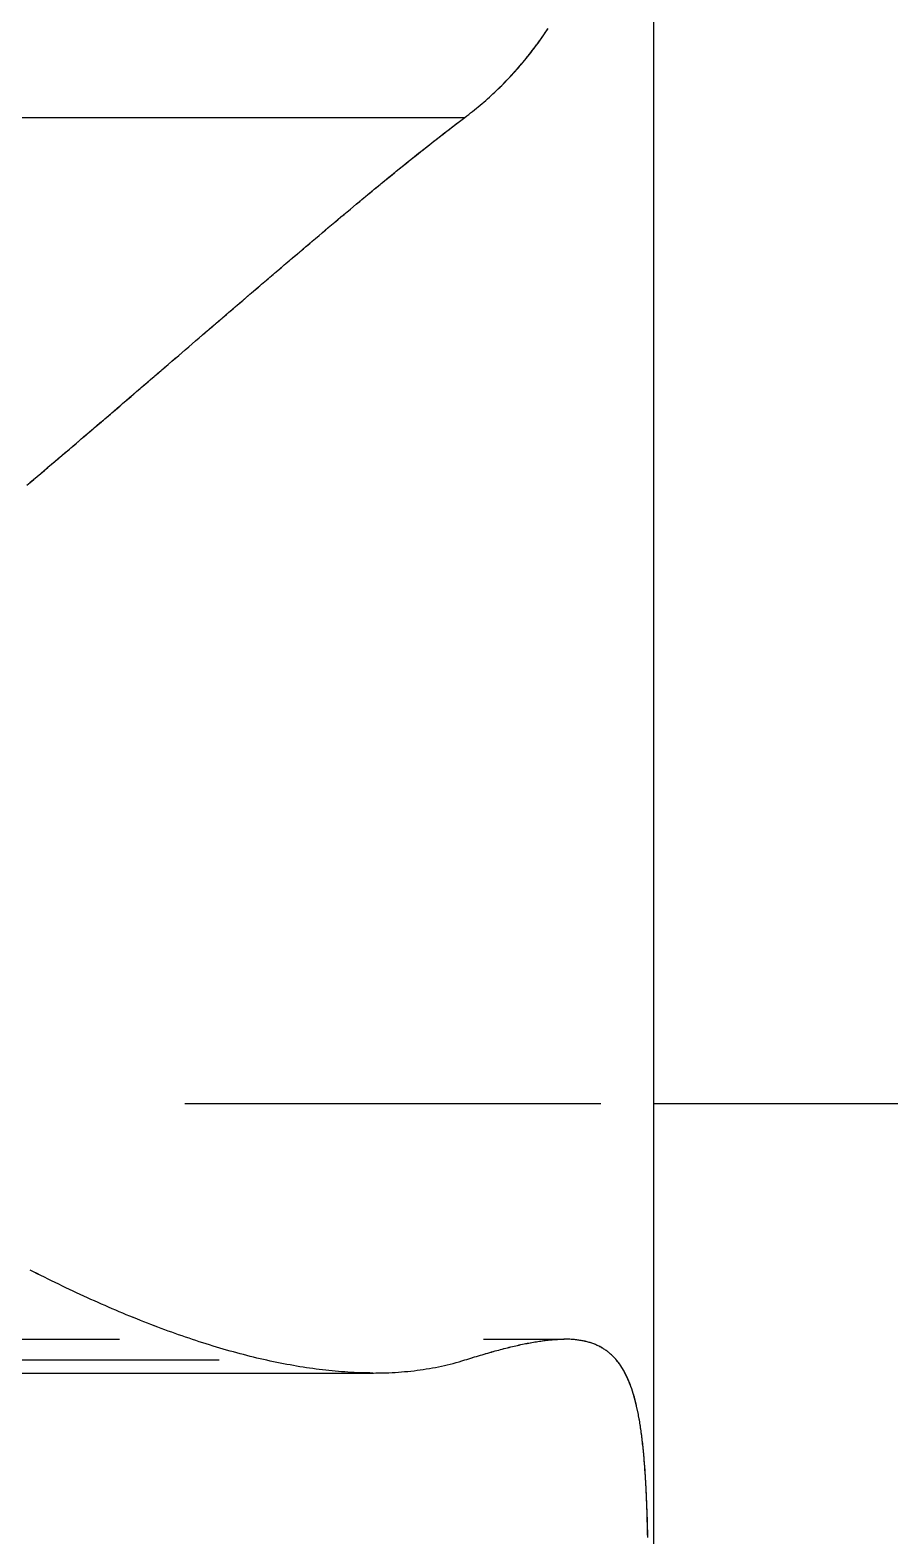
# Model space of a CAD drawing. Extents: x -11 to 23.5, y -3.8 to 3.8.
# Drawn here: x 13.201 to 14.028, y -2.041 to -0.593 of the extents above; entities that cross this region are included whole.
import ezdxf

# ---------------------------------------------------------------- set-up
doc = ezdxf.new("R2010")
doc.units = 0
doc.linetypes.add('PHL_CENTER', pattern=[0.75, 0.4, -0.35])
doc.linetypes.add('PHL_THICK', pattern=[0])
doc.layers.add('PROJECTION', color=7, linetype='CONTINUOUS')

msp = doc.modelspace()

# ---------------------------------------------------------------- linework, layer by layer
at = {"layer": 'PROJECTION', "color": 7, "linetype": 'PHL_THICK'}
for p, q in [((13.801, -2.682202), (13.801, 2.85)), ((13.697724, -0.594038), (13.69904, -0.592055)), ((13.686798, -0.609483), (13.688203, -0.607593)), ((13.688203, -0.607593), (13.689596, -0.605692)), ((13.689596, -0.605692), (13.690979, -0.603779)), ((13.690979, -0.603779), (13.69235, -0.601855)), ((13.69235, -0.601855), (13.69371, -0.599918)), ((13.69371, -0.599918), (13.69506, -0.59797)), ((13.69506, -0.59797), (13.696398, -0.59601)), ((13.696398, -0.59601), (13.697724, -0.594038)), ((13.675151, -0.624183), (13.676647, -0.622385)), ((13.676647, -0.622385), (13.678131, -0.620577)), ((13.678131, -0.620577), (13.679604, -0.618757)), ((13.679604, -0.618757), (13.681066, -0.616925)), ((13.681066, -0.616925), (13.682515, -0.615082)), ((13.682515, -0.615082), (13.683954, -0.613227)), ((13.683954, -0.613227), (13.685382, -0.611361)), ((13.685382, -0.611361), (13.686798, -0.609483)), ((13.662769, -0.638151), (13.664358, -0.636445)), ((13.664358, -0.636445), (13.665935, -0.634727)), ((13.665935, -0.634727), (13.6675, -0.632998)), ((13.6675, -0.632998), (13.669053, -0.631258)), ((13.669053, -0.631258), (13.670595, -0.629506)), ((13.670595, -0.629506), (13.672125, -0.627743)), ((13.672125, -0.627743), (13.673644, -0.625968)), ((13.673644, -0.625968), (13.675151, -0.624183)), ((13.649636, -0.651403), (13.65132, -0.649785)), ((13.65132, -0.649785), (13.65299, -0.648156)), ((13.65299, -0.648156), (13.65465, -0.646517)), ((13.65465, -0.646517), (13.656298, -0.644866)), ((13.656298, -0.644866), (13.657933, -0.643204)), ((13.657933, -0.643204), (13.659557, -0.641531)), ((13.659557, -0.641531), (13.661169, -0.639847)), ((13.661169, -0.639847), (13.662769, -0.638151)), ((13.63214, -0.666978), (13.633945, -0.66547)), ((13.633945, -0.66547), (13.635736, -0.66395)), ((13.635736, -0.66395), (13.637516, -0.66242)), ((13.637516, -0.66242), (13.639284, -0.660878)), ((13.639284, -0.660878), (13.64104, -0.659326)), ((13.64104, -0.659326), (13.642783, -0.657763)), ((13.642783, -0.657763), (13.644514, -0.65619)), ((13.644514, -0.65619), (13.646234, -0.654605)), ((13.646234, -0.654605), (13.647941, -0.653009)), ((13.647941, -0.653009), (13.649636, -0.651403)), ((0.982837, -0.677241), (13.619163, -0.677241)), ((13.614049, -0.681108), (13.616611, -0.679166)), ((13.616611, -0.679166), (13.619163, -0.677241)), ((13.619163, -0.677241), (13.621054, -0.675807)), ((13.621054, -0.675807), (13.622932, -0.674362)), ((13.622932, -0.674362), (13.624799, -0.672906)), ((13.624799, -0.672906), (13.626653, -0.67144)), ((13.626653, -0.67144), (13.628494, -0.669964)), ((13.628494, -0.669964), (13.630323, -0.668476)), ((13.630323, -0.668476), (13.63214, -0.666978)), ((13.595779, -0.695162), (13.598424, -0.693106)), ((13.598424, -0.693106), (13.601056, -0.691066)), ((13.601056, -0.691066), (13.603678, -0.689043)), ((13.603678, -0.689043), (13.606288, -0.687035)), ((13.606288, -0.687035), (13.608887, -0.685043)), ((13.608887, -0.685043), (13.611473, -0.683067)), ((13.611473, -0.683067), (13.614049, -0.681108)), ((13.576966, -0.709971), (13.579685, -0.707812)), ((13.579685, -0.707812), (13.582395, -0.705666)), ((13.582395, -0.705666), (13.585093, -0.703536)), ((13.585093, -0.703536), (13.587781, -0.70142)), ((13.587781, -0.70142), (13.590458, -0.699319)), ((13.590458, -0.699319), (13.593124, -0.697232)), ((13.593124, -0.697232), (13.595779, -0.695162)), ((13.557646, -0.725474), (13.560435, -0.723219)), ((13.560435, -0.723219), (13.563215, -0.720978)), ((13.563215, -0.720978), (13.565986, -0.718749)), ((13.565986, -0.718749), (13.568746, -0.716534)), ((13.568746, -0.716534), (13.571496, -0.714333)), ((13.571496, -0.714333), (13.574236, -0.712145)), ((13.574236, -0.712145), (13.576966, -0.709971)), ((13.540711, -0.739267), (13.543556, -0.736938)), ((13.543556, -0.736938), (13.546392, -0.73462)), ((13.546392, -0.73462), (13.54922, -0.732315)), ((13.54922, -0.732315), (13.552038, -0.730022)), ((13.552038, -0.730022), (13.554847, -0.727742)), ((13.554847, -0.727742), (13.557646, -0.725474)), ((13.523457, -0.753483), (13.526354, -0.751086)), ((13.526354, -0.751086), (13.529243, -0.7487)), ((13.529243, -0.7487), (13.532123, -0.746325)), ((13.532123, -0.746325), (13.534994, -0.743961)), ((13.534994, -0.743961), (13.537857, -0.741608)), ((13.537857, -0.741608), (13.540711, -0.739267)), ((13.505905, -0.768084), (13.50885, -0.765625)), ((13.50885, -0.765625), (13.511786, -0.763177)), ((13.511786, -0.763177), (13.514716, -0.760738)), ((13.514716, -0.760738), (13.517637, -0.758309)), ((13.517637, -0.758309), (13.520551, -0.755891)), ((13.520551, -0.755891), (13.523457, -0.753483)), ((13.488081, -0.783029), (13.49107, -0.780516)), ((13.49107, -0.780516), (13.494051, -0.778012)), ((13.494051, -0.778012), (13.497025, -0.775516)), ((13.497025, -0.775516), (13.499992, -0.773029)), ((13.499992, -0.773029), (13.502953, -0.770552)), ((13.502953, -0.770552), (13.505905, -0.768084)), ((13.470008, -0.79828), (13.473037, -0.795718)), ((13.473037, -0.795718), (13.476059, -0.793164)), ((13.476059, -0.793164), (13.479074, -0.790619)), ((13.479074, -0.790619), (13.482083, -0.788081)), ((13.482083, -0.788081), (13.485085, -0.785551)), ((13.485085, -0.785551), (13.488081, -0.783029)), ((13.454766, -0.811202), (13.457828, -0.808602)), ((13.457828, -0.808602), (13.460882, -0.80601)), ((13.460882, -0.80601), (13.463931, -0.803426)), ((13.463931, -0.803426), (13.466973, -0.800849)), ((13.466973, -0.800849), (13.470008, -0.79828)), ((13.436265, -0.826948), (13.439363, -0.824306)), ((13.439363, -0.824306), (13.442456, -0.821671)), ((13.442456, -0.821671), (13.445543, -0.819044)), ((13.445543, -0.819044), (13.448624, -0.816423)), ((13.448624, -0.816423), (13.451698, -0.813809)), ((13.451698, -0.813809), (13.454766, -0.811202)), ((13.420681, -0.840253), (13.423809, -0.837579)), ((13.423809, -0.837579), (13.426932, -0.834912)), ((13.426932, -0.834912), (13.430049, -0.832251)), ((13.430049, -0.832251), (13.43316, -0.829596)), ((13.43316, -0.829596), (13.436265, -0.826948)), ((13.401793, -0.85642), (13.404955, -0.853711)), ((13.404955, -0.853711), (13.408111, -0.851008)), ((13.408111, -0.851008), (13.411262, -0.84831)), ((13.411262, -0.84831), (13.414407, -0.845619)), ((13.414407, -0.845619), (13.417547, -0.842933)), ((13.417547, -0.842933), (13.420681, -0.840253)), ((13.385906, -0.870043), (13.389093, -0.867308)), ((13.389093, -0.867308), (13.392277, -0.864578)), ((13.392277, -0.864578), (13.395453, -0.861854)), ((13.395453, -0.861854), (13.398626, -0.859134)), ((13.398626, -0.859134), (13.401793, -0.85642)), ((13.369894, -0.88379), (13.373106, -0.881032)), ((13.373106, -0.881032), (13.376313, -0.878277)), ((13.376313, -0.878277), (13.379516, -0.875528)), ((13.379516, -0.875528), (13.382713, -0.872783)), ((13.382713, -0.872783), (13.385906, -0.870043)), ((13.353765, -0.897647), (13.356999, -0.894867)), ((13.356999, -0.894867), (13.36023, -0.892092)), ((13.36023, -0.892092), (13.363456, -0.88932)), ((13.363456, -0.88932), (13.366677, -0.886553)), ((13.366677, -0.886553), (13.369894, -0.88379)), ((13.334266, -0.914401), (13.337526, -0.9116)), ((13.337526, -0.9116), (13.340782, -0.908802)), ((13.340782, -0.908802), (13.344034, -0.906008)), ((13.344034, -0.906008), (13.347282, -0.903217)), ((13.347282, -0.903217), (13.350526, -0.90043)), ((13.350526, -0.90043), (13.353765, -0.897647)), ((13.317906, -0.928453), (13.321186, -0.925637)), ((13.321186, -0.925637), (13.324462, -0.922823)), ((13.324462, -0.922823), (13.327734, -0.920013)), ((13.327734, -0.920013), (13.331002, -0.917206)), ((13.331002, -0.917206), (13.334266, -0.914401)), ((13.301455, -0.942571), (13.304752, -0.939743)), ((13.304752, -0.939743), (13.308046, -0.936917)), ((13.308046, -0.936917), (13.311337, -0.934093)), ((13.311337, -0.934093), (13.314624, -0.931272)), ((13.314624, -0.931272), (13.317906, -0.928453)), ((13.28492, -0.956744), (13.288234, -0.953906)), ((13.288234, -0.953906), (13.291544, -0.951069)), ((13.291544, -0.951069), (13.294851, -0.948235)), ((13.294851, -0.948235), (13.298155, -0.945402)), ((13.298155, -0.945402), (13.301455, -0.942571)), ((13.268309, -0.970957), (13.271637, -0.968112)), ((13.271637, -0.968112), (13.274961, -0.965268)), ((13.274961, -0.965268), (13.278284, -0.962425)), ((13.278284, -0.962425), (13.281604, -0.959584)), ((13.281604, -0.959584), (13.28492, -0.956744)), ((13.251629, -0.985197), (13.25497, -0.982347)), ((13.25497, -0.982347), (13.258308, -0.979498)), ((13.258308, -0.979498), (13.261644, -0.97665)), ((13.261644, -0.97665), (13.264977, -0.973803)), ((13.264977, -0.973803), (13.268309, -0.970957)), ((13.234887, -0.999452), (13.238241, -0.9966)), ((13.238241, -0.9966), (13.241591, -0.993748)), ((13.241591, -0.993748), (13.24494, -0.990897)), ((13.24494, -0.990897), (13.248285, -0.988047)), ((13.248285, -0.988047), (13.251629, -0.985197)), ((13.218076, -1.013724), (13.221444, -1.010869)), ((13.221444, -1.010869), (13.224809, -1.008013)), ((13.224809, -1.008013), (13.228171, -1.005159)), ((13.228171, -1.005159), (13.231531, -1.002305)), ((13.231531, -1.002305), (13.234887, -0.999452)), ((13.201196, -1.028008), (13.204577, -1.025151)), ((13.204577, -1.025151), (13.207956, -1.022294)), ((13.207956, -1.022294), (13.211332, -1.019437)), ((13.211332, -1.019437), (13.214705, -1.01658)), ((13.214705, -1.01658), (13.218076, -1.013724)), ((13.197812, -1.030865), (13.201196, -1.028008)), ((13.801, -1.625), (19.821091, -1.625)), ((13.204487, -1.786914), (13.20102, -1.785151)), ((13.207951, -1.788664), (13.204487, -1.786914)), ((13.211412, -1.790402), (13.207951, -1.788664)), ((13.214871, -1.792127), (13.211412, -1.790402)), ((13.218328, -1.793839), (13.214871, -1.792127)), ((13.221782, -1.795538), (13.218328, -1.793839)), ((13.225233, -1.797224), (13.221782, -1.795538)), ((13.228682, -1.798897), (13.225233, -1.797224)), ((13.232127, -1.800557), (13.228682, -1.798897)), ((13.23557, -1.802204), (13.232127, -1.800557)), ((13.23901, -1.803837), (13.23557, -1.802204)), ((13.242448, -1.805457), (13.23901, -1.803837)), ((13.245882, -1.807063), (13.242448, -1.805457)), ((13.249313, -1.808655), (13.245882, -1.807063)), ((13.252741, -1.810234), (13.249313, -1.808655)), ((13.256166, -1.811799), (13.252741, -1.810234)), ((13.259588, -1.81335), (13.256166, -1.811799)), ((13.263007, -1.814888), (13.259588, -1.81335)), ((13.266422, -1.816411), (13.263007, -1.814888)), ((13.269835, -1.81792), (13.266422, -1.816411)), ((13.273244, -1.819415), (13.269835, -1.81792)), ((13.276649, -1.820895), (13.273244, -1.819415)), ((13.280051, -1.822361), (13.276649, -1.820895)), ((13.283449, -1.823812), (13.280051, -1.822361)), ((13.286844, -1.825249), (13.283449, -1.823812)), ((13.290236, -1.826672), (13.286844, -1.825249)), ((13.293624, -1.828079), (13.290236, -1.826672)), ((13.297008, -1.829472), (13.293624, -1.828079)), ((13.300388, -1.83085), (13.297008, -1.829472)), ((13.303764, -1.832212), (13.300388, -1.83085)), ((13.307137, -1.83356), (13.303764, -1.832212)), ((13.310506, -1.834892), (13.307137, -1.83356)), ((13.31387, -1.836209), (13.310506, -1.834892)), ((13.317231, -1.837511), (13.31387, -1.836209)), ((13.320588, -1.838797), (13.317231, -1.837511)), ((13.323941, -1.840068), (13.320588, -1.838797)), ((13.32729, -1.841323), (13.323941, -1.840068)), ((13.330634, -1.842562), (13.32729, -1.841323)), ((13.333975, -1.843785), (13.330634, -1.842562)), ((13.337311, -1.844993), (13.333975, -1.843785)), ((13.340642, -1.846184), (13.337311, -1.844993)), ((13.343969, -1.84736), (13.340642, -1.846184)), ((13.347293, -1.848519), (13.343969, -1.84736)), ((13.350612, -1.849663), (13.347293, -1.848519)), ((13.353928, -1.85079), (13.350612, -1.849663)), ((13.357239, -1.851901), (13.353928, -1.85079)), ((13.360546, -1.852995), (13.357239, -1.851901)), ((13.696473, -1.852858), (13.697833, -1.852697)), ((13.697833, -1.852697), (13.699182, -1.852548)), ((13.699182, -1.852548), (13.70052, -1.85241)), ((13.70052, -1.85241), (13.701845, -1.852283)), ((13.701845, -1.852283), (13.703159, -1.852168)), ((13.703159, -1.852168), (13.704462, -1.852064)), ((13.704462, -1.852064), (13.705753, -1.851971)), ((13.705753, -1.851971), (13.707033, -1.85189)), ((13.707033, -1.85189), (13.708302, -1.851821)), ((13.708302, -1.851821), (13.709559, -1.851763)), ((13.709559, -1.851763), (13.710805, -1.851717)), ((13.710805, -1.851717), (13.71204, -1.851683)), ((13.71204, -1.851683), (13.713263, -1.851661)), ((13.713263, -1.851661), (13.714474, -1.851651)), ((13.715672, -1.851653), (13.714474, -1.851651)), ((13.716842, -1.851667), (13.715672, -1.851653)), ((13.717999, -1.851693), (13.716842, -1.851667)), ((13.719145, -1.85173), (13.717999, -1.851693)), ((13.720279, -1.851779), (13.719145, -1.85173)), ((13.7214, -1.85184), (13.720279, -1.851779)), ((13.72251, -1.851913), (13.7214, -1.85184)), ((13.723609, -1.851997), (13.72251, -1.851913)), ((13.724696, -1.852094), (13.723609, -1.851997)), ((13.725772, -1.852203), (13.724696, -1.852094)), ((13.726836, -1.852323), (13.725772, -1.852203)), ((13.727888, -1.852456), (13.726836, -1.852323)), ((13.72893, -1.8526), (13.727888, -1.852456)), ((13.729959, -1.852757), (13.72893, -1.8526)), ((13.36385, -1.854073), (13.360546, -1.852995)), ((13.367148, -1.855134), (13.36385, -1.854073)), ((13.370443, -1.856179), (13.367148, -1.855134)), ((13.373734, -1.857206), (13.370443, -1.856179)), ((13.377019, -1.858217), (13.373734, -1.857206)), ((13.3803, -1.85921), (13.377019, -1.858217)), ((13.383576, -1.860186), (13.3803, -1.85921)), ((13.386847, -1.861144), (13.383576, -1.860186)), ((13.390115, -1.862085), (13.386847, -1.861144)), ((13.393376, -1.863008), (13.390115, -1.862085)), ((13.396633, -1.863914), (13.393376, -1.863008)), ((13.399885, -1.864801), (13.396633, -1.863914)), ((13.403131, -1.86567), (13.399885, -1.864801)), ((13.406372, -1.866521), (13.403131, -1.86567)), ((13.409608, -1.867354), (13.406372, -1.866521)), ((13.6323, -1.867615), (13.634132, -1.867069)), ((13.634132, -1.867069), (13.635953, -1.866531)), ((13.635953, -1.866531), (13.637763, -1.866001)), ((13.637763, -1.866001), (13.639562, -1.865479)), ((13.639562, -1.865479), (13.64135, -1.864965)), ((13.64135, -1.864965), (13.643126, -1.86446)), ((13.643126, -1.86446), (13.644891, -1.863963)), ((13.644891, -1.863963), (13.646646, -1.863474)), ((13.646646, -1.863474), (13.648388, -1.862994)), ((13.648388, -1.862994), (13.65012, -1.862522)), ((13.65012, -1.862522), (13.65184, -1.862059)), ((13.65184, -1.862059), (13.65355, -1.861605)), ((13.65355, -1.861605), (13.655248, -1.861159)), ((13.655248, -1.861159), (13.656933, -1.860723)), ((13.656933, -1.860723), (13.658606, -1.860296)), ((13.658606, -1.860296), (13.660266, -1.859879)), ((13.660266, -1.859879), (13.661914, -1.859471)), ((13.661914, -1.859471), (13.66355, -1.859073)), ((13.66355, -1.859073), (13.665174, -1.858684)), ((13.665174, -1.858684), (13.666784, -1.858305)), ((13.666784, -1.858305), (13.668383, -1.857936)), ((13.668383, -1.857936), (13.66997, -1.857576)), ((13.66997, -1.857576), (13.671544, -1.857226)), ((13.671544, -1.857226), (13.673106, -1.856887)), ((13.673106, -1.856887), (13.674656, -1.856557)), ((13.674656, -1.856557), (13.676194, -1.856237)), ((13.676194, -1.856237), (13.67772, -1.855928)), ((13.67772, -1.855928), (13.679234, -1.855628)), ((13.679234, -1.855628), (13.680736, -1.855339)), ((13.680736, -1.855339), (13.682225, -1.855061)), ((13.682225, -1.855061), (13.683703, -1.854792)), ((13.683703, -1.854792), (13.685169, -1.854535)), ((13.685169, -1.854535), (13.686624, -1.854287)), ((13.686624, -1.854287), (13.688066, -1.854051)), ((13.688066, -1.854051), (13.689496, -1.853825)), ((13.689496, -1.853825), (13.690915, -1.85361)), ((13.690915, -1.85361), (13.692322, -1.853405)), ((13.692322, -1.853405), (13.693717, -1.853212)), ((13.693717, -1.853212), (13.695101, -1.853029)), ((13.695101, -1.853029), (13.696473, -1.852858)), ((13.730979, -1.852925), (13.729959, -1.852757)), ((13.731986, -1.853106), (13.730979, -1.852925)), ((13.732984, -1.853298), (13.731986, -1.853106)), ((13.733969, -1.853503), (13.732984, -1.853298)), ((13.734943, -1.85372), (13.733969, -1.853503)), ((13.735908, -1.853949), (13.734943, -1.85372)), ((13.73686, -1.85419), (13.735908, -1.853949)), ((13.737803, -1.854444), (13.73686, -1.85419)), ((13.738735, -1.85471), (13.737803, -1.854444)), ((13.739655, -1.854987), (13.738735, -1.85471)), ((13.740566, -1.855278), (13.739655, -1.854987)), ((13.741467, -1.85558), (13.740566, -1.855278)), ((13.742356, -1.855895), (13.741467, -1.85558)), ((13.743236, -1.856222), (13.742356, -1.855895)), ((13.744105, -1.856561), (13.743236, -1.856222)), ((13.744965, -1.856913), (13.744105, -1.856561)), ((13.745813, -1.857277), (13.744965, -1.856913)), ((13.746653, -1.857654), (13.745813, -1.857277)), ((13.747481, -1.858043), (13.746653, -1.857654)), ((13.748301, -1.858445), (13.747481, -1.858043)), ((13.749109, -1.858859), (13.748301, -1.858445)), ((13.749908, -1.859285), (13.749109, -1.858859)), ((13.750698, -1.859724), (13.749908, -1.859285)), ((13.751478, -1.860176), (13.750698, -1.859724)), ((13.752249, -1.86064), (13.751478, -1.860176)), ((13.75301, -1.861117), (13.752249, -1.86064)), ((13.753761, -1.861606), (13.75301, -1.861117)), ((13.754503, -1.862109), (13.753761, -1.861606)), ((13.755237, -1.862623), (13.754503, -1.862109)), ((13.75596, -1.863151), (13.755237, -1.862623)), ((13.756675, -1.863691), (13.75596, -1.863151)), ((13.75738, -1.864244), (13.756675, -1.863691)), ((13.758076, -1.86481), (13.75738, -1.864244)), ((13.758763, -1.865388), (13.758076, -1.86481)), ((13.759441, -1.865979), (13.758763, -1.865388)), ((13.760111, -1.866583), (13.759441, -1.865979)), ((13.760772, -1.8672), (13.760111, -1.866583)), ((13.412838, -1.868168), (13.409608, -1.867354)), ((13.416062, -1.868963), (13.412838, -1.868168)), ((13.419282, -1.86974), (13.416062, -1.868963)), ((13.422495, -1.870498), (13.419282, -1.86974)), ((13.425702, -1.871237), (13.422495, -1.870498)), ((13.428904, -1.871957), (13.425702, -1.871237)), ((13.432098, -1.872658), (13.428904, -1.871957)), ((13.435288, -1.873339), (13.432098, -1.872658)), ((13.438471, -1.874001), (13.435288, -1.873339)), ((13.441648, -1.874643), (13.438471, -1.874001)), ((13.444818, -1.875265), (13.441648, -1.874643)), ((13.447983, -1.875868), (13.444818, -1.875265)), ((13.45114, -1.87645), (13.447983, -1.875868)), ((13.45429, -1.877013), (13.45114, -1.87645)), ((13.457435, -1.877555), (13.45429, -1.877013)), ((13.460572, -1.878076), (13.457435, -1.877555)), ((13.463702, -1.878577), (13.460572, -1.878076)), ((13.466825, -1.879058), (13.463702, -1.878577)), ((13.469942, -1.879518), (13.466825, -1.879058)), ((13.473051, -1.879956), (13.469942, -1.879518)), ((13.476153, -1.880374), (13.473051, -1.879956)), ((13.479248, -1.880771), (13.476153, -1.880374)), ((13.482335, -1.881146), (13.479248, -1.880771)), ((13.485415, -1.8815), (13.482335, -1.881146)), ((13.488487, -1.881832), (13.485415, -1.8815)), ((13.570321, -1.881937), (13.573296, -1.881571)), ((13.573296, -1.881571), (13.576258, -1.881176)), ((13.576258, -1.881176), (13.579208, -1.880751)), ((13.579208, -1.880751), (13.582147, -1.880298)), ((13.582147, -1.880298), (13.585072, -1.879815)), ((13.585072, -1.879815), (13.587985, -1.879303)), ((13.587985, -1.879303), (13.590886, -1.87876)), ((13.590886, -1.87876), (13.593774, -1.878188)), ((13.593774, -1.878188), (13.596648, -1.877585)), ((13.596648, -1.877585), (13.59951, -1.876952)), ((13.59951, -1.876952), (13.602359, -1.876288)), ((13.602359, -1.876288), (13.605194, -1.875594)), ((13.605194, -1.875594), (13.608015, -1.874868)), ((13.608015, -1.874868), (13.610823, -1.874111)), ((13.610823, -1.874111), (13.613617, -1.873323)), ((13.613617, -1.873323), (13.616396, -1.872504)), ((13.616396, -1.872504), (13.619162, -1.871652)), ((13.619163, -1.871649), (13.621073, -1.87105)), ((13.621073, -1.87105), (13.622972, -1.870459)), ((13.622972, -1.870459), (13.62486, -1.869875)), ((13.62486, -1.869875), (13.626737, -1.869299)), ((13.626737, -1.869299), (13.628602, -1.86873)), ((13.628602, -1.86873), (13.630457, -1.868168)), ((13.630457, -1.868168), (13.6323, -1.867615)), ((13.761424, -1.86783), (13.760772, -1.8672)), ((13.762068, -1.868473), (13.761424, -1.86783)), ((13.762703, -1.869128), (13.762068, -1.868473)), ((13.76333, -1.869797), (13.762703, -1.869128)), ((13.763947, -1.870479), (13.76333, -1.869797)), ((13.764557, -1.871173), (13.763947, -1.870479)), ((13.765159, -1.871881), (13.764557, -1.871173)), ((13.765752, -1.872601), (13.765159, -1.871881)), ((13.766336, -1.873335), (13.765752, -1.872601)), ((13.766913, -1.874081), (13.766336, -1.873335)), ((13.767482, -1.874841), (13.766913, -1.874081)), ((13.768043, -1.875614), (13.767482, -1.874841)), ((13.768596, -1.8764), (13.768043, -1.875614)), ((13.769141, -1.877199), (13.768596, -1.8764)), ((13.769679, -1.878012), (13.769141, -1.877199)), ((13.770208, -1.878837), (13.769679, -1.878012)), ((13.770731, -1.879676), (13.770208, -1.878837)), ((13.771245, -1.880528), (13.770731, -1.879676)), ((13.771752, -1.881394), (13.771245, -1.880528)), ((13.772252, -1.882272), (13.771752, -1.881394)), ((1.070632, -1.88415), (13.531368, -1.88415)), ((13.491551, -1.882143), (13.488487, -1.881832)), ((13.494608, -1.882432), (13.491551, -1.882143)), ((13.497657, -1.882698), (13.494608, -1.882432)), ((13.500697, -1.882943), (13.497657, -1.882698)), ((13.50373, -1.883166), (13.500697, -1.882943)), ((13.506755, -1.883366), (13.50373, -1.883166)), ((13.50977, -1.883544), (13.506755, -1.883366)), ((13.512779, -1.883699), (13.50977, -1.883544)), ((13.515779, -1.883832), (13.512779, -1.883699)), ((13.518769, -1.883942), (13.515779, -1.883832)), ((13.521752, -1.884028), (13.518769, -1.883942)), ((13.524726, -1.884092), (13.521752, -1.884028)), ((13.527692, -1.884133), (13.524726, -1.884092)), ((13.530648, -1.88415), (13.527692, -1.884133)), ((13.530648, -1.88415), (13.533762, -1.884142)), ((13.533762, -1.884142), (13.536867, -1.884109)), ((13.536867, -1.884109), (13.539961, -1.884048)), ((13.539961, -1.884048), (13.543045, -1.883961)), ((13.543045, -1.883961), (13.54612, -1.883847)), ((13.54612, -1.883847), (13.549183, -1.883705)), ((13.549183, -1.883705), (13.552236, -1.883536)), ((13.552236, -1.883536), (13.555278, -1.88334)), ((13.555278, -1.88334), (13.558309, -1.883116)), ((13.558309, -1.883116), (13.561329, -1.882863)), ((13.561329, -1.882863), (13.564338, -1.882583)), ((13.564338, -1.882583), (13.567335, -1.882274)), ((13.567335, -1.882274), (13.570321, -1.881937)), ((13.772744, -1.883164), (13.772252, -1.882272)), ((13.77323, -1.88407), (13.772744, -1.883164)), ((13.773707, -1.884988), (13.77323, -1.88407)), ((13.774178, -1.885921), (13.773707, -1.884988)), ((13.774642, -1.886866), (13.774178, -1.885921)), ((13.775098, -1.887825), (13.774642, -1.886866)), ((13.775548, -1.888797), (13.775098, -1.887825)), ((13.77599, -1.889783), (13.775548, -1.888797)), ((13.776426, -1.890783), (13.77599, -1.889783)), ((13.776855, -1.891795), (13.776426, -1.890783)), ((13.777278, -1.892819), (13.776855, -1.891795)), ((13.777694, -1.893857), (13.777278, -1.892819)), ((13.778103, -1.894907), (13.777694, -1.893857)), ((13.778506, -1.89597), (13.778103, -1.894907)), ((13.778902, -1.897045), (13.778506, -1.89597)), ((13.779292, -1.898134), (13.778902, -1.897045)), ((13.779675, -1.899235), (13.779292, -1.898134)), ((13.780052, -1.900348), (13.779675, -1.899235)), ((13.780422, -1.901474), (13.780052, -1.900348)), ((13.780787, -1.902613), (13.780422, -1.901474)), ((13.781145, -1.903764), (13.780787, -1.902613)), ((13.781498, -1.904928), (13.781145, -1.903764)), ((13.781844, -1.906104), (13.781498, -1.904928)), ((13.782185, -1.907293), (13.781844, -1.906104)), ((13.782518, -1.908495), (13.782185, -1.907293)), ((13.782846, -1.909708), (13.782518, -1.908495)), ((13.78317, -1.910935), (13.782846, -1.909708)), ((13.783486, -1.912174), (13.78317, -1.910935)), ((13.783797, -1.913425), (13.783486, -1.912174)), ((13.784103, -1.914688), (13.783797, -1.913425)), ((13.784403, -1.915964), (13.784103, -1.914688)), ((13.784698, -1.917253), (13.784403, -1.915964)), ((13.784986, -1.918554), (13.784698, -1.917253)), ((13.78527, -1.919867), (13.784986, -1.918554)), ((13.785548, -1.921192), (13.78527, -1.919867)), ((13.785821, -1.92253), (13.785548, -1.921192)), ((13.786088, -1.92388), (13.785821, -1.92253)), ((13.786351, -1.925243), (13.786088, -1.92388)), ((13.786608, -1.926617), (13.786351, -1.925243)), ((13.78686, -1.928004), (13.786608, -1.926617)), ((13.787107, -1.929403), (13.78686, -1.928004)), ((13.78735, -1.930815), (13.787107, -1.929403)), ((13.787587, -1.932238), (13.78735, -1.930815)), ((13.78782, -1.933674), (13.787587, -1.932238)), ((13.788048, -1.935122), (13.78782, -1.933674)), ((13.78827, -1.936582), (13.788048, -1.935122)), ((13.788488, -1.938054), (13.78827, -1.936582)), ((13.788702, -1.939538), (13.788488, -1.938054)), ((13.788912, -1.941035), (13.788702, -1.939538)), ((13.789116, -1.942543), (13.788912, -1.941035)), ((13.789316, -1.944064), (13.789116, -1.942543)), ((13.789512, -1.945596), (13.789316, -1.944064)), ((13.789703, -1.947141), (13.789512, -1.945596)), ((13.789891, -1.948697), (13.789703, -1.947141)), ((13.790073, -1.950266), (13.789891, -1.948697)), ((13.790253, -1.951846), (13.790073, -1.950266)), ((13.790427, -1.953439), (13.790253, -1.951846)), ((13.790598, -1.955043), (13.790427, -1.953439)), ((13.790765, -1.95666), (13.790598, -1.955043)), ((13.790928, -1.958288), (13.790765, -1.95666)), ((13.791086, -1.959928), (13.790928, -1.958288)), ((13.791242, -1.96158), (13.791086, -1.959928)), ((13.791392, -1.963244), (13.791242, -1.96158)), ((13.79154, -1.96492), (13.791392, -1.963244)), ((13.791684, -1.966607), (13.79154, -1.96492)), ((13.791824, -1.968307), (13.791684, -1.966607)), ((13.791962, -1.970018), (13.791824, -1.968307)), ((13.792095, -1.971741), (13.791962, -1.970018)), ((13.792225, -1.973475), (13.792095, -1.971741)), ((13.792352, -1.975222), (13.792225, -1.973475)), ((13.792475, -1.97698), (13.792352, -1.975222)), ((13.792595, -1.97875), (13.792475, -1.97698)), ((13.792711, -1.980531), (13.792595, -1.97875)), ((13.792826, -1.982324), (13.792711, -1.980531)), ((13.792936, -1.984129), (13.792826, -1.982324)), ((13.793043, -1.985946), (13.792936, -1.984129)), ((13.793148, -1.987774), (13.793043, -1.985946)), ((13.79325, -1.989614), (13.793148, -1.987774)), ((13.793348, -1.991465), (13.79325, -1.989614)), ((13.793445, -1.993328), (13.793348, -1.991465)), ((13.793538, -1.995202), (13.793445, -1.993328)), ((13.793629, -1.997088), (13.793538, -1.995202)), ((13.793717, -1.998985), (13.793629, -1.997088)), ((13.793802, -2.000894), (13.793717, -1.998985)), ((13.793885, -2.002815), (13.793802, -2.000894)), ((13.793966, -2.004747), (13.793885, -2.002815)), ((13.794044, -2.00669), (13.793966, -2.004747)), ((13.79412, -2.008645), (13.794044, -2.00669)), ((13.794193, -2.010611), (13.79412, -2.008645)), ((13.794265, -2.012589), (13.794193, -2.010611)), ((13.794334, -2.014577), (13.794265, -2.012589)), ((13.794401, -2.016578), (13.794334, -2.014577)), ((13.794466, -2.018589), (13.794401, -2.016578)), ((13.794529, -2.020612), (13.794466, -2.018589)), ((13.79459, -2.022646), (13.794529, -2.020612)), ((13.79465, -2.024691), (13.79459, -2.022646)), ((13.794707, -2.026747), (13.79465, -2.024691)), ((13.794764, -2.028812), (13.794707, -2.026747)), ((13.794817, -2.030888), (13.794764, -2.028812)), ((13.794869, -2.032975), (13.794817, -2.030888)), ((13.79492, -2.035072), (13.794869, -2.032975)), ((13.794969, -2.037179), (13.79492, -2.035072)), ((13.795015, -2.039297), (13.794969, -2.037179)), ((13.79506, -2.041425), (13.795015, -2.039297))]:
    msp.add_line(p, q, dxfattribs=at)
at = {"layer": 'PROJECTION', "color": 3, "linetype": 'PHL_CENTER'}
for p, q in [((13.697927, -0.593738), (13.699249, -0.59174)), ((13.686946, -0.609286), (13.688357, -0.607385)), ((13.688357, -0.607385), (13.689757, -0.605472)), ((13.689757, -0.605472), (13.691147, -0.603547)), ((13.691147, -0.603547), (13.692525, -0.601609)), ((13.692525, -0.601609), (13.693892, -0.59966)), ((13.693892, -0.59966), (13.695248, -0.597698)), ((13.695248, -0.597698), (13.696592, -0.595725)), ((13.696592, -0.595725), (13.697927, -0.593738)), ((13.675251, -0.624065), (13.676752, -0.622259)), ((13.676752, -0.622259), (13.678243, -0.620441)), ((13.678243, -0.620441), (13.679721, -0.618612)), ((13.679721, -0.618612), (13.681189, -0.616771)), ((13.681189, -0.616771), (13.682645, -0.614917)), ((13.682645, -0.614917), (13.68409, -0.613052)), ((13.68409, -0.613052), (13.685524, -0.611175)), ((13.685524, -0.611175), (13.686946, -0.609286)), ((13.662827, -0.63809), (13.66442, -0.636378)), ((13.66442, -0.636378), (13.666002, -0.634654)), ((13.666002, -0.634654), (13.667572, -0.632918)), ((13.667572, -0.632918), (13.66913, -0.631171)), ((13.66913, -0.631171), (13.670678, -0.629412)), ((13.670678, -0.629412), (13.672214, -0.627641)), ((13.672214, -0.627641), (13.673738, -0.625859)), ((13.673738, -0.625859), (13.675251, -0.624065)), ((13.649662, -0.651379), (13.651348, -0.649757)), ((13.651348, -0.649757), (13.653023, -0.648125)), ((13.653023, -0.648125), (13.654686, -0.646481)), ((13.654686, -0.646481), (13.656338, -0.644826)), ((13.656338, -0.644826), (13.657977, -0.643159)), ((13.657977, -0.643159), (13.659606, -0.641481)), ((13.659606, -0.641481), (13.661222, -0.639791)), ((13.661222, -0.639791), (13.662827, -0.63809)), ((13.632142, -0.666976), (13.633948, -0.665466)), ((13.633948, -0.665466), (13.635741, -0.663945)), ((13.635741, -0.663945), (13.637524, -0.662414)), ((13.637524, -0.662414), (13.639293, -0.660871)), ((13.639293, -0.660871), (13.641051, -0.659316)), ((13.641051, -0.659316), (13.642797, -0.657751)), ((13.642797, -0.657751), (13.64453, -0.656175)), ((13.64453, -0.656175), (13.646253, -0.654587)), ((13.646253, -0.654587), (13.647964, -0.652989)), ((13.647964, -0.652989), (13.649662, -0.651379)), ((0.982837, -0.677241), (13.619163, -0.677241)), ((13.613931, -0.681198), (13.616553, -0.67921)), ((13.616553, -0.67921), (13.619163, -0.677241)), ((13.619163, -0.677241), (13.621054, -0.675807)), ((13.621054, -0.675807), (13.622932, -0.674362)), ((13.622932, -0.674362), (13.624799, -0.672907)), ((13.624799, -0.672907), (13.626653, -0.671441)), ((13.626653, -0.671441), (13.628494, -0.669963)), ((13.628494, -0.669963), (13.630324, -0.668475)), ((13.630324, -0.668475), (13.632142, -0.666976)), ((13.595232, -0.695588), (13.597939, -0.693483)), ((13.597939, -0.693483), (13.600634, -0.691393)), ((13.600634, -0.691393), (13.603317, -0.68932)), ((13.603317, -0.68932), (13.605989, -0.687264)), ((13.605989, -0.687264), (13.608648, -0.685225)), ((13.608648, -0.685225), (13.611296, -0.683203)), ((13.611296, -0.683203), (13.613931, -0.681198)), ((13.575964, -0.710768), (13.57875, -0.708554)), ((13.57875, -0.708554), (13.581525, -0.706354)), ((13.581525, -0.706354), (13.584289, -0.70417)), ((13.584289, -0.70417), (13.587041, -0.702001)), ((13.587041, -0.702001), (13.589783, -0.699848)), ((13.589783, -0.699848), (13.592513, -0.69771)), ((13.592513, -0.69771), (13.595232, -0.695588)), ((13.559028, -0.724357), (13.561876, -0.722057)), ((13.561876, -0.722057), (13.564714, -0.719771)), ((13.564714, -0.719771), (13.567542, -0.717499)), ((13.567542, -0.717499), (13.57036, -0.715241)), ((13.57036, -0.715241), (13.573168, -0.712997)), ((13.573168, -0.712997), (13.575964, -0.710768)), ((13.541728, -0.738434), (13.544636, -0.736056)), ((13.544636, -0.736056), (13.547533, -0.73369)), ((13.547533, -0.73369), (13.550422, -0.731337)), ((13.550422, -0.731337), (13.5533, -0.728997)), ((13.5533, -0.728997), (13.556169, -0.72667)), ((13.556169, -0.72667), (13.559028, -0.724357)), ((13.524093, -0.752957), (13.527054, -0.750507)), ((13.527054, -0.750507), (13.530006, -0.748069)), ((13.530006, -0.748069), (13.53295, -0.745642)), ((13.53295, -0.745642), (13.535886, -0.743227)), ((13.535886, -0.743227), (13.538812, -0.740825)), ((13.538812, -0.740825), (13.541728, -0.738434)), ((13.506145, -0.767883), (13.509157, -0.765369)), ((13.509157, -0.765369), (13.51216, -0.762866)), ((13.51216, -0.762866), (13.515156, -0.760372)), ((13.515156, -0.760372), (13.518143, -0.75789)), ((13.518143, -0.75789), (13.521122, -0.755418)), ((13.521122, -0.755418), (13.524093, -0.752957)), ((13.487912, -0.783171), (13.49097, -0.7806)), ((13.49097, -0.7806), (13.49402, -0.778037)), ((13.49402, -0.778037), (13.497063, -0.775485)), ((13.497063, -0.775485), (13.500098, -0.772941)), ((13.500098, -0.772941), (13.503125, -0.770407)), ((13.503125, -0.770407), (13.506145, -0.767883)), ((13.472519, -0.796156), (13.475612, -0.793542)), ((13.475612, -0.793542), (13.478697, -0.790937)), ((13.478697, -0.790937), (13.481776, -0.78834)), ((13.481776, -0.78834), (13.484848, -0.785751)), ((13.484848, -0.785751), (13.487912, -0.783171)), ((13.453819, -0.812006), (13.456953, -0.809345)), ((13.456953, -0.809345), (13.46008, -0.806691)), ((13.46008, -0.806691), (13.4632, -0.804045)), ((13.4632, -0.804045), (13.466313, -0.801408)), ((13.466313, -0.801408), (13.469419, -0.798778)), ((13.469419, -0.798778), (13.472519, -0.796156)), ((13.438051, -0.825425), (13.441217, -0.822727)), ((13.441217, -0.822727), (13.444378, -0.820036)), ((13.444378, -0.820036), (13.447532, -0.817352)), ((13.447532, -0.817352), (13.450679, -0.814675)), ((13.450679, -0.814675), (13.453819, -0.812006)), ((13.418921, -0.841757), (13.422126, -0.839019)), ((13.422126, -0.839019), (13.425323, -0.836286)), ((13.425323, -0.836286), (13.428514, -0.833561)), ((13.428514, -0.833561), (13.4317, -0.830842)), ((13.4317, -0.830842), (13.434878, -0.82813)), ((13.434878, -0.82813), (13.438051, -0.825425)), ((13.402817, -0.855542), (13.40605, -0.852773)), ((13.40605, -0.852773), (13.409276, -0.85001)), ((13.409276, -0.85001), (13.412498, -0.847253)), ((13.412498, -0.847253), (13.415712, -0.844502)), ((13.415712, -0.844502), (13.418921, -0.841757)), ((13.386572, -0.869472), (13.389832, -0.866675)), ((13.389832, -0.866675), (13.393086, -0.863884)), ((13.393086, -0.863884), (13.396336, -0.861098)), ((13.396336, -0.861098), (13.399579, -0.858317)), ((13.399579, -0.858317), (13.402817, -0.855542)), ((13.370196, -0.883531), (13.373482, -0.880709)), ((13.373482, -0.880709), (13.376762, -0.877892)), ((13.376762, -0.877892), (13.380037, -0.87508)), ((13.380037, -0.87508), (13.383307, -0.872274)), ((13.383307, -0.872274), (13.386572, -0.869472)), ((13.353698, -0.897705), (13.357007, -0.894861)), ((13.357007, -0.894861), (13.360312, -0.892022)), ((13.360312, -0.892022), (13.363611, -0.889187)), ((13.363611, -0.889187), (13.366906, -0.886357)), ((13.366906, -0.886357), (13.370196, -0.883531)), ((13.337085, -0.91198), (13.340416, -0.909117)), ((13.340416, -0.909117), (13.343742, -0.906259)), ((13.343742, -0.906259), (13.347066, -0.903403)), ((13.347066, -0.903403), (13.350384, -0.900552)), ((13.350384, -0.900552), (13.353698, -0.897705)), ((13.31701, -0.929223), (13.320365, -0.926342)), ((13.320365, -0.926342), (13.323717, -0.923463)), ((13.323717, -0.923463), (13.327065, -0.920587)), ((13.327065, -0.920587), (13.330409, -0.917715)), ((13.330409, -0.917715), (13.333749, -0.914846)), ((13.333749, -0.914846), (13.337085, -0.91198)), ((13.300175, -0.94367), (13.303549, -0.940776)), ((13.303549, -0.940776), (13.306919, -0.937884)), ((13.306919, -0.937884), (13.310287, -0.934994)), ((13.310287, -0.934994), (13.31365, -0.932107)), ((13.31365, -0.932107), (13.31701, -0.929223)), ((13.283256, -0.958177), (13.286643, -0.955268)), ((13.286643, -0.955268), (13.290031, -0.952366)), ((13.290031, -0.952366), (13.293415, -0.949465)), ((13.293415, -0.949465), (13.296797, -0.946567)), ((13.296797, -0.946567), (13.300175, -0.94367)), ((13.269657, -0.969804), (13.273061, -0.966894)), ((13.273061, -0.966894), (13.276461, -0.963985)), ((13.276461, -0.963985), (13.279858, -0.961078)), ((13.279858, -0.961078), (13.283256, -0.958177)), ((13.252599, -0.98437), (13.256016, -0.981455)), ((13.256016, -0.981455), (13.25943, -0.978541)), ((13.25943, -0.978541), (13.262842, -0.975628)), ((13.262842, -0.975628), (13.266251, -0.972715)), ((13.266251, -0.972715), (13.269657, -0.969804)), ((13.235476, -0.998951), (13.238906, -0.996034)), ((13.238906, -0.996034), (13.242333, -0.993117)), ((13.242333, -0.993117), (13.245757, -0.990201)), ((13.245757, -0.990201), (13.24918, -0.987285)), ((13.24918, -0.987285), (13.252599, -0.98437)), ((13.218281, -1.013551), (13.221725, -1.01063)), ((13.221725, -1.01063), (13.225167, -1.007709)), ((13.225167, -1.007709), (13.228607, -1.004789)), ((13.228607, -1.004789), (13.232043, -1.00187)), ((13.232043, -1.00187), (13.235476, -0.998951)), ((13.201014, -1.028163), (13.204473, -1.02524)), ((13.204473, -1.02524), (13.207929, -1.022317)), ((13.207929, -1.022317), (13.211382, -1.019395)), ((13.211382, -1.019395), (13.214833, -1.016473)), ((13.214833, -1.016473), (13.218281, -1.013551)), ((6.6, -1.625), (13.801, -1.625)), ((13.204495, -1.786919), (13.20103, -1.785156)), ((13.20796, -1.788669), (13.204495, -1.786919)), ((13.211421, -1.790407), (13.20796, -1.788669)), ((13.21488, -1.792131), (13.211421, -1.790407)), ((13.218337, -1.793843), (13.21488, -1.792131)), ((13.22179, -1.795542), (13.218337, -1.793843)), ((13.225242, -1.797228), (13.22179, -1.795542)), ((13.22869, -1.798901), (13.225242, -1.797228)), ((13.232136, -1.800561), (13.22869, -1.798901)), ((13.235579, -1.802208), (13.232136, -1.800561)), ((13.239018, -1.803841), (13.235579, -1.802208)), ((13.242455, -1.80546), (13.239018, -1.803841)), ((13.24589, -1.807067), (13.242455, -1.80546)), ((13.249321, -1.808659), (13.24589, -1.807067)), ((13.252749, -1.810238), (13.249321, -1.808659)), ((13.256174, -1.811803), (13.252749, -1.810238)), ((13.259596, -1.813354), (13.256174, -1.811803)), ((13.263015, -1.814891), (13.259596, -1.813354)), ((13.26643, -1.816414), (13.263015, -1.814891)), ((13.269842, -1.817923), (13.26643, -1.816414)), ((13.273251, -1.819418), (13.269842, -1.817923)), ((13.276656, -1.820898), (13.273251, -1.819418)), ((13.280058, -1.822364), (13.276656, -1.820898)), ((13.283457, -1.823816), (13.280058, -1.822364)), ((13.286852, -1.825252), (13.283457, -1.823816)), ((13.290243, -1.826675), (13.286852, -1.825252)), ((13.293631, -1.828082), (13.290243, -1.826675)), ((13.297014, -1.829475), (13.293631, -1.828082)), ((13.300395, -1.830852), (13.297014, -1.829475)), ((13.303771, -1.832215), (13.300395, -1.830852)), ((13.307143, -1.833562), (13.303771, -1.832215)), ((13.310513, -1.834895), (13.307143, -1.833562)), ((13.313877, -1.836211), (13.310513, -1.834895)), ((13.317238, -1.837513), (13.313877, -1.836211)), ((13.320595, -1.838799), (13.317238, -1.837513)), ((0.887148, -1.85165), (13.714852, -1.85165)), ((13.323947, -1.84007), (13.320595, -1.838799)), ((13.327295, -1.841325), (13.323947, -1.84007)), ((13.33064, -1.842564), (13.327295, -1.841325)), ((13.333981, -1.843787), (13.33064, -1.842564)), ((13.337316, -1.844995), (13.333981, -1.843787)), ((13.340648, -1.846186), (13.337316, -1.844995)), ((13.343975, -1.847362), (13.340648, -1.846186)), ((13.347298, -1.848521), (13.343975, -1.847362)), ((13.350617, -1.849664), (13.347298, -1.848521)), ((13.353932, -1.850792), (13.350617, -1.849664)), ((13.357244, -1.851902), (13.353932, -1.850792)), ((13.360551, -1.852997), (13.357244, -1.851902)), ((13.696535, -1.852851), (13.697901, -1.85269)), ((13.697901, -1.85269), (13.699254, -1.852541)), ((13.699254, -1.852541), (13.700595, -1.852403)), ((13.700595, -1.852403), (13.701922, -1.852277)), ((13.701922, -1.852277), (13.703238, -1.852162)), ((13.703238, -1.852162), (13.70454, -1.852059)), ((13.70454, -1.852059), (13.70583, -1.851968)), ((13.70583, -1.851968), (13.707108, -1.851888)), ((13.707108, -1.851888), (13.708372, -1.851819)), ((13.708372, -1.851819), (13.709624, -1.851763)), ((13.709624, -1.851763), (13.710865, -1.851718)), ((13.710865, -1.851718), (13.712092, -1.851684)), ((13.712092, -1.851684), (13.713308, -1.851663)), ((13.713308, -1.851663), (13.714512, -1.851654)), ((13.715704, -1.851656), (13.714512, -1.851654)), ((13.716865, -1.85167), (13.715704, -1.851656)), ((13.718014, -1.851695), (13.716865, -1.85167)), ((13.719151, -1.851732), (13.718014, -1.851695)), ((13.720278, -1.851781), (13.719151, -1.851732)), ((13.721394, -1.851842), (13.720278, -1.851781)), ((13.722497, -1.851914), (13.721394, -1.851842)), ((13.723589, -1.851998), (13.722497, -1.851914)), ((13.72467, -1.852093), (13.723589, -1.851998)), ((13.72574, -1.852201), (13.72467, -1.852093)), ((13.7268, -1.85232), (13.72574, -1.852201)), ((13.727848, -1.852451), (13.7268, -1.85232)), ((13.728885, -1.852594), (13.727848, -1.852451)), ((13.729911, -1.852749), (13.728885, -1.852594)), ((13.363854, -1.854075), (13.360551, -1.852997)), ((13.367153, -1.855136), (13.363854, -1.854075)), ((13.370447, -1.85618), (13.367153, -1.855136)), ((13.373737, -1.857208), (13.370447, -1.85618)), ((13.377024, -1.858218), (13.373737, -1.857208)), ((13.380304, -1.859211), (13.377024, -1.858218)), ((13.38358, -1.860187), (13.380304, -1.859211)), ((13.386852, -1.861145), (13.38358, -1.860187)), ((13.390119, -1.862086), (13.386852, -1.861145)), ((13.39338, -1.863009), (13.390119, -1.862086)), ((13.396637, -1.863915), (13.39338, -1.863009)), ((13.399888, -1.864802), (13.396637, -1.863915)), ((13.403134, -1.865671), (13.399888, -1.864802)), ((13.406376, -1.866522), (13.403134, -1.865671)), ((13.409612, -1.867355), (13.406376, -1.866522)), ((13.632289, -1.867612), (13.634118, -1.867067)), ((13.634118, -1.867067), (13.635936, -1.86653)), ((13.635936, -1.86653), (13.637742, -1.866001)), ((13.637742, -1.866001), (13.639536, -1.86548)), ((13.639536, -1.86548), (13.641319, -1.864968)), ((13.641319, -1.864968), (13.643091, -1.864463)), ((13.643091, -1.864463), (13.644851, -1.863967)), ((13.644851, -1.863967), (13.6466, -1.86348)), ((13.6466, -1.86348), (13.648336, -1.863001)), ((13.648336, -1.863001), (13.650063, -1.862531)), ((13.650063, -1.862531), (13.651776, -1.862069)), ((13.651776, -1.862069), (13.65348, -1.861617)), ((13.65348, -1.861617), (13.65517, -1.861173)), ((13.65517, -1.861173), (13.656851, -1.860738)), ((13.656851, -1.860738), (13.658519, -1.860313)), ((13.658519, -1.860313), (13.660176, -1.859896)), ((13.660176, -1.859896), (13.661821, -1.859489)), ((13.661821, -1.859489), (13.663456, -1.859091)), ((13.663456, -1.859091), (13.665079, -1.858702)), ((13.665079, -1.858702), (13.666691, -1.858323)), ((13.666691, -1.858323), (13.668291, -1.857953)), ((13.668291, -1.857953), (13.66988, -1.857593)), ((13.66988, -1.857593), (13.671457, -1.857242)), ((13.671457, -1.857242), (13.673024, -1.856902)), ((13.673024, -1.856902), (13.674579, -1.856571)), ((13.674579, -1.856571), (13.676123, -1.85625)), ((13.676123, -1.85625), (13.677655, -1.855939)), ((13.677655, -1.855939), (13.679176, -1.855639)), ((13.679176, -1.855639), (13.680686, -1.855348)), ((13.680686, -1.855348), (13.682184, -1.855068)), ((13.682184, -1.855068), (13.683672, -1.854798)), ((13.683672, -1.854798), (13.685148, -1.854539)), ((13.685148, -1.854539), (13.686613, -1.85429)), ((13.686613, -1.85429), (13.688066, -1.854051)), ((13.688066, -1.854051), (13.689509, -1.853823)), ((13.689509, -1.853823), (13.69094, -1.853606)), ((13.69094, -1.853606), (13.692358, -1.853401)), ((13.692358, -1.853401), (13.693764, -1.853206)), ((13.693764, -1.853206), (13.695156, -1.853023)), ((13.695156, -1.853023), (13.696535, -1.852851)), ((13.730927, -1.852916), (13.729911, -1.852749)), ((13.731931, -1.853095), (13.730927, -1.852916)), ((13.732924, -1.853287), (13.731931, -1.853095)), ((13.733908, -1.85349), (13.732924, -1.853287)), ((13.73488, -1.853705), (13.733908, -1.85349)), ((13.735843, -1.853932), (13.73488, -1.853705)), ((13.736794, -1.854172), (13.735843, -1.853932)), ((13.737735, -1.854424), (13.736794, -1.854172)), ((13.738667, -1.854688), (13.737735, -1.854424)), ((13.739587, -1.854964), (13.738667, -1.854688)), ((13.740497, -1.855253), (13.739587, -1.854964)), ((13.741397, -1.855554), (13.740497, -1.855253)), ((13.742287, -1.855868), (13.741397, -1.855554)), ((13.743167, -1.856194), (13.742287, -1.855868)), ((13.744037, -1.856532), (13.743167, -1.856194)), ((13.744897, -1.856883), (13.744037, -1.856532)), ((13.745748, -1.857247), (13.744897, -1.856883)), ((13.746588, -1.857623), (13.745748, -1.857247)), ((13.747418, -1.858011), (13.746588, -1.857623)), ((13.74824, -1.858412), (13.747418, -1.858011)), ((13.749051, -1.858826), (13.74824, -1.858412)), ((13.749852, -1.859253), (13.749051, -1.858826)), ((13.750645, -1.859692), (13.749852, -1.859253)), ((13.751428, -1.860145), (13.750645, -1.859692)), ((13.752201, -1.86061), (13.751428, -1.860145)), ((13.752965, -1.861087), (13.752201, -1.86061)), ((13.75372, -1.861578), (13.752965, -1.861087)), ((13.754465, -1.862082), (13.75372, -1.861578)), ((13.755202, -1.862598), (13.754465, -1.862082)), ((13.755929, -1.863128), (13.755202, -1.862598)), ((13.756648, -1.86367), (13.755929, -1.863128)), ((13.757358, -1.864226), (13.756648, -1.86367)), ((13.758058, -1.864795), (13.757358, -1.864226)), ((13.758749, -1.865376), (13.758058, -1.864795)), ((13.759432, -1.865972), (13.758749, -1.865376)), ((13.760106, -1.86658), (13.759432, -1.865972)), ((13.760772, -1.867201), (13.760106, -1.86658)), ((0.982837, -1.87165), (13.619163, -1.87165)), ((13.412842, -1.868169), (13.409612, -1.867355)), ((13.416066, -1.868964), (13.412842, -1.868169)), ((13.419285, -1.869741), (13.416066, -1.868964)), ((13.422498, -1.870499), (13.419285, -1.869741)), ((13.425705, -1.871238), (13.422498, -1.870499)), ((13.428906, -1.871958), (13.425705, -1.871238)), ((13.432101, -1.872658), (13.428906, -1.871958)), ((13.435291, -1.87334), (13.432101, -1.872658)), ((13.438474, -1.874001), (13.435291, -1.87334)), ((13.44165, -1.874644), (13.438474, -1.874001)), ((13.444821, -1.875266), (13.44165, -1.874644)), ((13.447985, -1.875868), (13.444821, -1.875266)), ((13.451142, -1.876451), (13.447985, -1.875868)), ((13.454293, -1.877013), (13.451142, -1.876451)), ((13.457437, -1.877555), (13.454293, -1.877013)), ((13.460574, -1.878077), (13.457437, -1.877555)), ((13.463704, -1.878578), (13.460574, -1.878077)), ((13.466827, -1.879058), (13.463704, -1.878578)), ((13.469944, -1.879518), (13.466827, -1.879058)), ((13.473053, -1.879957), (13.469944, -1.879518)), ((13.476155, -1.880374), (13.473053, -1.879957)), ((13.479249, -1.880771), (13.476155, -1.880374)), ((13.482337, -1.881146), (13.479249, -1.880771)), ((13.485416, -1.8815), (13.482337, -1.881146)), ((13.488488, -1.881832), (13.485416, -1.8815)), ((13.570321, -1.881937), (13.573296, -1.881571)), ((13.573296, -1.881571), (13.576258, -1.881176)), ((13.576258, -1.881176), (13.579208, -1.880751)), ((13.579208, -1.880751), (13.582147, -1.880298)), ((13.582147, -1.880298), (13.585073, -1.879815)), ((13.585073, -1.879815), (13.587985, -1.879303)), ((13.587985, -1.879303), (13.590886, -1.87876)), ((13.590886, -1.87876), (13.593774, -1.878188)), ((13.593774, -1.878188), (13.596648, -1.877585)), ((13.596648, -1.877585), (13.59951, -1.876952)), ((13.59951, -1.876952), (13.602359, -1.876288)), ((13.602359, -1.876288), (13.605194, -1.875594)), ((13.605194, -1.875594), (13.608015, -1.874868)), ((13.608015, -1.874868), (13.610823, -1.874111)), ((13.610823, -1.874111), (13.613617, -1.873323)), ((13.613617, -1.873323), (13.616396, -1.872504)), ((13.616396, -1.872504), (13.619163, -1.87165)), ((13.619161, -1.871646), (13.621071, -1.871047)), ((13.621071, -1.871047), (13.62297, -1.870456)), ((13.62297, -1.870456), (13.624857, -1.869871)), ((13.624857, -1.869871), (13.626732, -1.869295)), ((13.626732, -1.869295), (13.628596, -1.868726)), ((13.628596, -1.868726), (13.630448, -1.868165)), ((13.630448, -1.868165), (13.632289, -1.867612)), ((13.761429, -1.867836), (13.760772, -1.867201)), ((13.762077, -1.868484), (13.761429, -1.867836)), ((13.762717, -1.869145), (13.762077, -1.868484)), ((13.763349, -1.86982), (13.762717, -1.869145)), ((13.763971, -1.870508), (13.763349, -1.86982)), ((13.764586, -1.871209), (13.763971, -1.870508)), ((13.765193, -1.871924), (13.764586, -1.871209)), ((13.765791, -1.872653), (13.765193, -1.871924)), ((13.766381, -1.873395), (13.765791, -1.872653)), ((13.766964, -1.87415), (13.766381, -1.873395)), ((13.767538, -1.87492), (13.766964, -1.87415)), ((13.768105, -1.875702), (13.767538, -1.87492)), ((13.768662, -1.876497), (13.768105, -1.875702)), ((13.769212, -1.877306), (13.768662, -1.876497)), ((13.769753, -1.878127), (13.769212, -1.877306)), ((13.770287, -1.878961), (13.769753, -1.878127)), ((13.770813, -1.879808), (13.770287, -1.878961)), ((13.771331, -1.880668), (13.770813, -1.879808)), ((13.77184, -1.881541), (13.771331, -1.880668)), ((13.772343, -1.882427), (13.77184, -1.881541)), ((1.070632, -1.88415), (13.531368, -1.88415)), ((13.491552, -1.882143), (13.488488, -1.881832)), ((13.494609, -1.882432), (13.491552, -1.882143)), ((13.497658, -1.882699), (13.494609, -1.882432)), ((13.500698, -1.882943), (13.497658, -1.882699)), ((13.503731, -1.883166), (13.500698, -1.882943)), ((13.506755, -1.883366), (13.503731, -1.883166)), ((13.509771, -1.883544), (13.506755, -1.883366)), ((13.512779, -1.883699), (13.509771, -1.883544)), ((13.515779, -1.883832), (13.512779, -1.883699)), ((13.51877, -1.883942), (13.515779, -1.883832)), ((13.521752, -1.884028), (13.51877, -1.883942)), ((13.524727, -1.884092), (13.521752, -1.884028)), ((13.527692, -1.884133), (13.524727, -1.884092)), ((13.530648, -1.88415), (13.527692, -1.884133)), ((13.530648, -1.88415), (13.533762, -1.884142)), ((13.533762, -1.884142), (13.536867, -1.884109)), ((13.536867, -1.884109), (13.539961, -1.884048)), ((13.539961, -1.884048), (13.543045, -1.883961)), ((13.543045, -1.883961), (13.54612, -1.883847)), ((13.54612, -1.883847), (13.549183, -1.883705)), ((13.549183, -1.883705), (13.552236, -1.883536)), ((13.552236, -1.883536), (13.555278, -1.88334)), ((13.555278, -1.88334), (13.558309, -1.883116)), ((13.558309, -1.883116), (13.561329, -1.882863)), ((13.561329, -1.882863), (13.564338, -1.882583)), ((13.564338, -1.882583), (13.567335, -1.882274)), ((13.567335, -1.882274), (13.570321, -1.881937)), ((13.772837, -1.883325), (13.772343, -1.882427)), ((13.773324, -1.884236), (13.772837, -1.883325)), ((13.773804, -1.885161), (13.773324, -1.884236)), ((13.774275, -1.886098), (13.773804, -1.885161)), ((13.774739, -1.887048), (13.774275, -1.886098)), ((13.775197, -1.88801), (13.774739, -1.887048)), ((13.775647, -1.888986), (13.775197, -1.88801)), ((13.77609, -1.889974), (13.775647, -1.888986)), ((13.776525, -1.890975), (13.77609, -1.889974)), ((13.776954, -1.891989), (13.776525, -1.890975)), ((13.777375, -1.893015), (13.776954, -1.891989)), ((13.777789, -1.894054), (13.777375, -1.893015)), ((13.778197, -1.895106), (13.777789, -1.894054)), ((13.778598, -1.896171), (13.778197, -1.895106)), ((13.778993, -1.897248), (13.778598, -1.896171)), ((13.77938, -1.898338), (13.778993, -1.897248)), ((13.779761, -1.899441), (13.77938, -1.898338)), ((13.780135, -1.900557), (13.779761, -1.899441)), ((13.780503, -1.901685), (13.780135, -1.900557)), ((13.780865, -1.902826), (13.780503, -1.901685)), ((13.78122, -1.903979), (13.780865, -1.902826)), ((13.781569, -1.905145), (13.78122, -1.903979)), ((13.781913, -1.906324), (13.781569, -1.905145)), ((13.782249, -1.907515), (13.781913, -1.906324)), ((13.78258, -1.908719), (13.782249, -1.907515)), ((13.782905, -1.909935), (13.78258, -1.908719)), ((13.783224, -1.911165), (13.782905, -1.909935)), ((13.783537, -1.912406), (13.783224, -1.911165)), ((13.783845, -1.91366), (13.783537, -1.912406)), ((13.784146, -1.914927), (13.783845, -1.91366)), ((13.784442, -1.916206), (13.784146, -1.914927)), ((13.784733, -1.917498), (13.784442, -1.916206)), ((13.785018, -1.918803), (13.784733, -1.917498)), ((13.785297, -1.92012), (13.785018, -1.918803)), ((13.785572, -1.921449), (13.785297, -1.92012)), ((13.785841, -1.922791), (13.785572, -1.921449)), ((13.786104, -1.924145), (13.785841, -1.922791)), ((13.786363, -1.925512), (13.786104, -1.924145)), ((13.786616, -1.926891), (13.786363, -1.925512)), ((13.786865, -1.928283), (13.786616, -1.926891)), ((13.787108, -1.929687), (13.786865, -1.928283)), ((13.787348, -1.931103), (13.787108, -1.929687)), ((13.787581, -1.932532), (13.787348, -1.931103)), ((13.78781, -1.933974), (13.787581, -1.932532)), ((13.788035, -1.935428), (13.78781, -1.933974)), ((13.788256, -1.936894), (13.788035, -1.935428)), ((13.78847, -1.938372), (13.788256, -1.936894)), ((13.788682, -1.939863), (13.78847, -1.938372)), ((13.788888, -1.941366), (13.788682, -1.939863)), ((13.789091, -1.942882), (13.788888, -1.941366)), ((13.789289, -1.94441), (13.789091, -1.942882)), ((13.789483, -1.94595), (13.789289, -1.94441)), ((13.789672, -1.947503), (13.789483, -1.94595)), ((13.789858, -1.949068), (13.789672, -1.947503)), ((13.79004, -1.950645), (13.789858, -1.949068)), ((13.790217, -1.952234), (13.79004, -1.950645)), ((13.790392, -1.953836), (13.790217, -1.952234)), ((13.790562, -1.95545), (13.790392, -1.953836)), ((13.790729, -1.957076), (13.790562, -1.95545)), ((13.790892, -1.958714), (13.790729, -1.957076)), ((13.791051, -1.960365), (13.790892, -1.958714)), ((13.791206, -1.962028), (13.791051, -1.960365)), ((13.791359, -1.963703), (13.791206, -1.962028)), ((13.791508, -1.96539), (13.791359, -1.963703)), ((13.791654, -1.96709), (13.791508, -1.96539)), ((13.791797, -1.968801), (13.791654, -1.96709)), ((13.791937, -1.970524), (13.791797, -1.968801)), ((13.792073, -1.972259), (13.791937, -1.970524)), ((13.792208, -1.974005), (13.792073, -1.972259)), ((13.792339, -1.975762), (13.792208, -1.974005)), ((13.792467, -1.977531), (13.792339, -1.975762)), ((13.792593, -1.979312), (13.792467, -1.977531)), ((13.792716, -1.981104), (13.792593, -1.979312)), ((13.792835, -1.982908), (13.792716, -1.981104)), ((13.792953, -1.984722), (13.792835, -1.982908)), ((13.793067, -1.986549), (13.792953, -1.984722)), ((13.793179, -1.988386), (13.793067, -1.986549)), ((13.793287, -1.990235), (13.793179, -1.988386)), ((13.793394, -1.992095), (13.793287, -1.990235)), ((13.793497, -1.993966), (13.793394, -1.992095)), ((13.793598, -1.995848), (13.793497, -1.993966)), ((13.793695, -1.997742), (13.793598, -1.995848)), ((13.793791, -1.999646), (13.793695, -1.997742)), ((13.793883, -2.001562), (13.793791, -1.999646)), ((13.793974, -2.003489), (13.793883, -2.001562)), ((13.794061, -2.005427), (13.793974, -2.003489)), ((13.794146, -2.007375), (13.794061, -2.005427)), ((13.794228, -2.009335), (13.794146, -2.007375)), ((13.794307, -2.011306), (13.794228, -2.009335)), ((13.794384, -2.013287), (13.794307, -2.011306)), ((13.794457, -2.015279), (13.794384, -2.013287)), ((13.79453, -2.017282), (13.794457, -2.015279)), ((13.794599, -2.019296), (13.79453, -2.017282)), ((13.794665, -2.021321), (13.794599, -2.019296)), ((13.794729, -2.023356), (13.794665, -2.021321)), ((13.794791, -2.025402), (13.794729, -2.023356)), ((13.794849, -2.027459), (13.794791, -2.025402)), ((13.794907, -2.029526), (13.794849, -2.027459)), ((13.79496, -2.031604), (13.794907, -2.029526)), ((13.795012, -2.033692), (13.79496, -2.031604)), ((13.795061, -2.035791), (13.795012, -2.033692)), ((13.795108, -2.0379), (13.795061, -2.035791)), ((13.795152, -2.04002), (13.795108, -2.0379)), ((13.795194, -2.04215), (13.795152, -2.04002))]:
    msp.add_line(p, q, dxfattribs=at)

doc.saveas('drawing.dxf')
